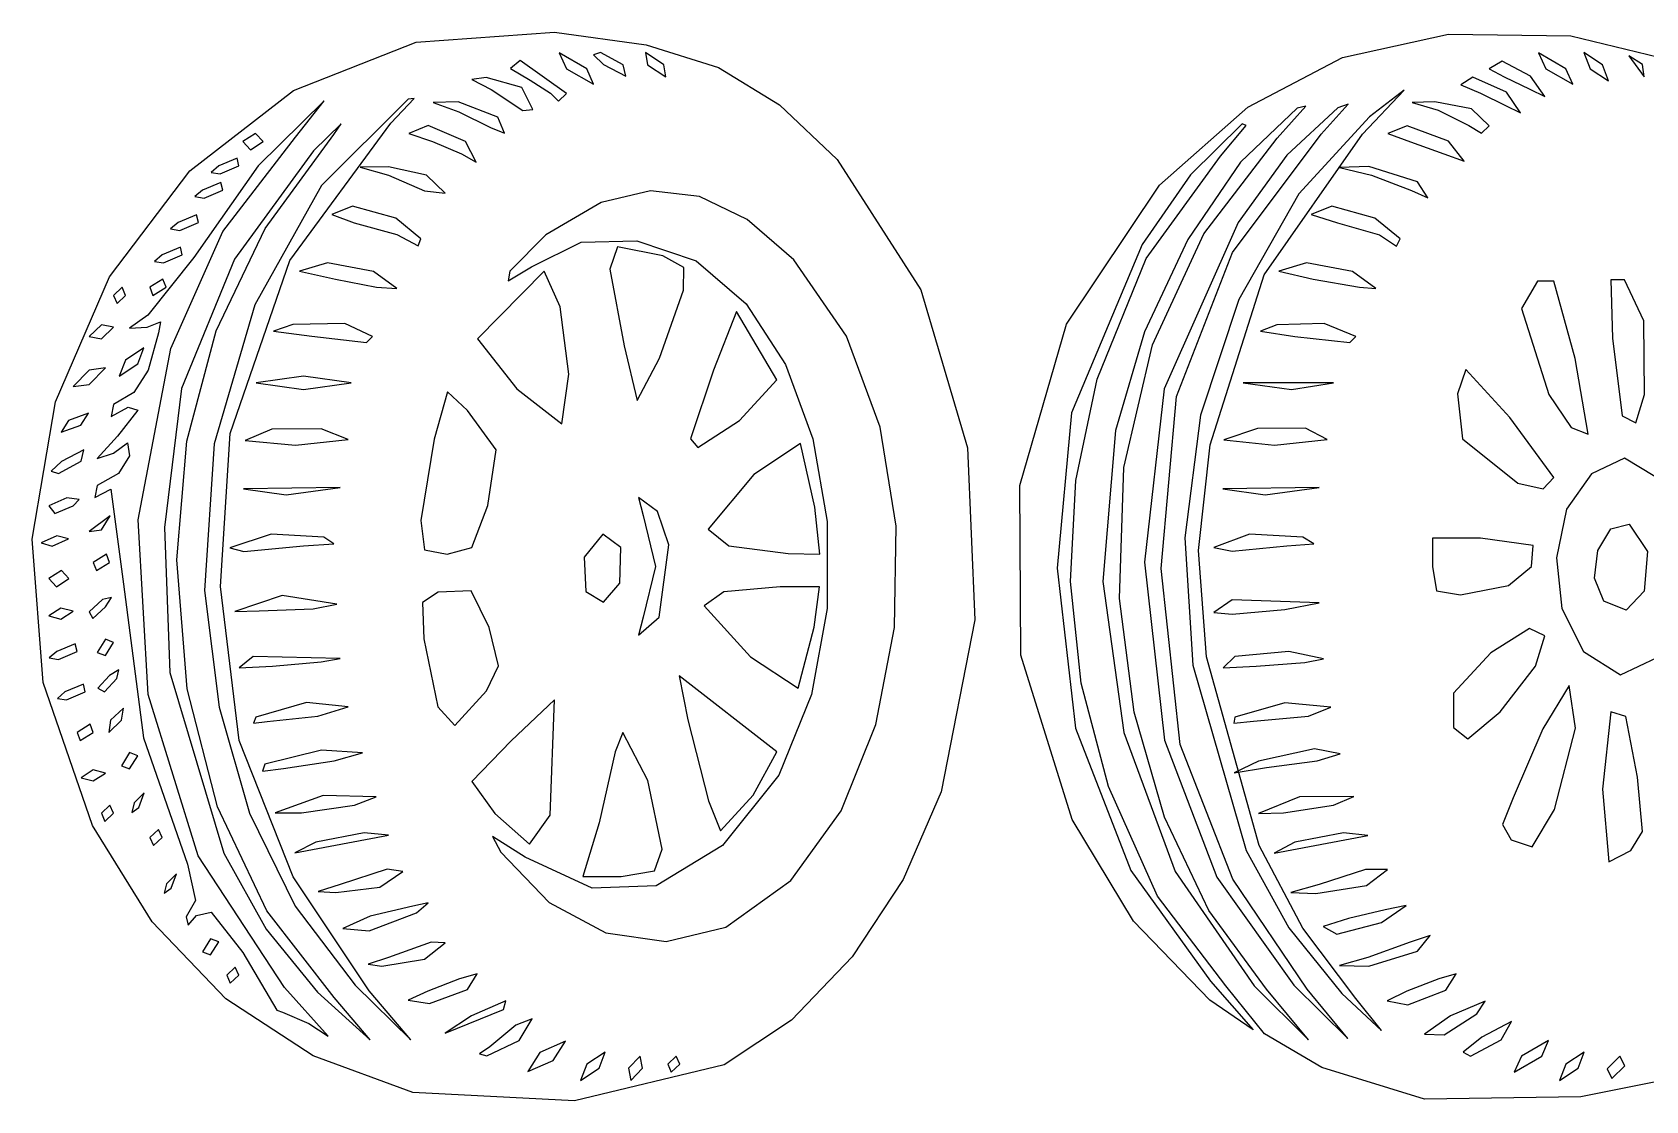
# Model space of a CAD drawing. Extents: x 1.4 to 78.7, y 1.5 to 53.2.
# Drawn here: x 16.61 to 33.5, y 5.02 to 16.2 of the extents above; entities that cross this region are included whole.
import ezdxf

# ---------------------------------------------------------------- set-up
doc = ezdxf.new("R2010")
doc.units = 0

msp = doc.modelspace()

# ---------------------------------------------------------------- linework, layer by layer
at = {"layer": 'Image'}
for p, q in [((19.348092, 15.590369), (20.632541, 16.096429)), ((20.632541, 16.096429), (22.078029, 16.199347)), ((22.078029, 16.199347), (23.037626, 16.069466)), ((23.037626, 16.069466), (23.795052, 15.829459)), ((30.322043, 15.936951), (31.430734, 16.178312)), ((31.430734, 16.178312), (32.711719, 16.160863)), ((32.711719, 16.160863), (34.090066, 15.829165)), ((21.720524, 15.90253), (21.61858, 15.821078)), ((22.205029, 15.559061), (21.720524, 15.90253)), ((22.416695, 15.817863), (22.128406, 15.985313)), ((22.128406, 15.985313), (22.205029, 15.817863)), ((22.559479, 15.987196), (22.486036, 15.962361)), ((22.486036, 15.962361), (22.591013, 15.862887)), ((22.797694, 15.860197), (22.559479, 15.987196)), ((23.221027, 15.860197), (23.03096, 15.987196)), ((23.03096, 15.987196), (23.051695, 15.860197)), ((29.332186, 15.417395), (30.322043, 15.936951)), ((31.993666, 15.895974), (31.857016, 15.817863)), ((32.292136, 15.740483), (31.993666, 15.895974)), ((32.661348, 15.817863), (32.373058, 15.985313)), ((32.373058, 15.985313), (32.449681, 15.817863)), ((33.044046, 15.858149), (32.849525, 15.987196)), ((32.849525, 15.987196), (32.915819, 15.817342)), ((33.463982, 15.86225), (33.318138, 15.952549)), ((33.318138, 15.952549), (33.481045, 15.733205)), ((21.363347, 15.726289), (21.213033, 15.704235)), ((21.213033, 15.704235), (21.415382, 15.601691)), ((21.73483, 15.619979), (21.363347, 15.726289)), ((21.61858, 15.821078), (21.824029, 15.698428)), ((22.205029, 15.817863), (22.48781, 15.655778)), ((22.48781, 15.655778), (22.416695, 15.817863)), ((22.416695, 15.817863), (22.416695, 15.817863)), ((22.591013, 15.862887), (22.825272, 15.739963)), ((22.797694, 15.860189), (22.797694, 15.860197)), ((22.825272, 15.739963), (22.797694, 15.860189)), ((23.051695, 15.860197), (23.241763, 15.733197)), ((23.22103, 15.860197), (23.221027, 15.860197)), ((23.241763, 15.733197), (23.22103, 15.860197)), ((23.795052, 15.829459), (24.433695, 15.441836)), ((31.687204, 15.728725), (31.560683, 15.64853)), ((32.038136, 15.57115), (31.687204, 15.728725)), ((31.857016, 15.817863), (32.015982, 15.733197)), ((32.015982, 15.733197), (32.282047, 15.604149)), ((32.44058, 15.526772), (32.292136, 15.740483)), ((32.292136, 15.740483), (32.292136, 15.740483)), ((32.449681, 15.817863), (32.732463, 15.655778)), ((32.732463, 15.655778), (32.661348, 15.817863)), ((32.661348, 15.817863), (32.661348, 15.817863)), ((32.915819, 15.817342), (33.106946, 15.691266)), ((33.106946, 15.691266), (33.044046, 15.858149)), ((33.044046, 15.858149), (33.044046, 15.858149)), ((33.481045, 15.733205), (33.463979, 15.86225)), ((33.463979, 15.86225), (33.463982, 15.86225)), ((18.264351, 14.749263), (19.348092, 15.590369)), ((21.415382, 15.601691), (21.748382, 15.379936)), ((21.73483, 15.619976), (21.73483, 15.619979)), ((21.85118, 15.391313), (21.73483, 15.619976)), ((21.824029, 15.698428), (22.035695, 15.56225)), ((22.035695, 15.56225), (22.120362, 15.479197)), ((22.120362, 15.479197), (22.205029, 15.559061)), ((22.205029, 15.559061), (22.205029, 15.559061)), ((30.531902, 15.133908), (30.968017, 15.592952)), ((30.968017, 15.592952), (30.606348, 15.315838)), ((31.560683, 15.64853), (31.766978, 15.563864)), ((31.766978, 15.563864), (32.028047, 15.434816)), ((32.18658, 15.357439), (32.038136, 15.57115)), ((32.038136, 15.57115), (32.038136, 15.57115)), ((32.282047, 15.604149), (32.44058, 15.526772)), ((19.668373, 15.480965), (18.977431, 14.803056)), ((19.369568, 15.102793), (19.668373, 15.480965)), ((20.548778, 15.499768), (19.63894, 14.59533)), ((20.366789, 15.2481), (20.611442, 15.50758)), ((20.611442, 15.50758), (20.548778, 15.499768)), ((21.070074, 15.472755), (20.80803, 15.466325)), ((20.80803, 15.466325), (21.07712, 15.366932)), ((21.485363, 15.309864), (21.070074, 15.472755)), ((21.07712, 15.366932), (21.408731, 15.204041)), ((21.748382, 15.379936), (21.85118, 15.391313)), ((24.433695, 15.441836), (25.036947, 14.869108)), ((28.4077, 14.60026), (29.332186, 15.417395)), ((29.850426, 15.404865), (29.255389, 14.841187)), ((29.6394, 15.090112), (29.939999, 15.425005)), ((30.273759, 15.407352), (29.74206, 14.912652)), ((29.939999, 15.425005), (29.850426, 15.404865)), ((30.100878, 15.134932), (30.381825, 15.447411)), ((30.381825, 15.447411), (30.273759, 15.407352)), ((31.291083, 15.471561), (31.052683, 15.463915)), ((31.052683, 15.463915), (31.323682, 15.385543)), ((31.673607, 15.397131), (31.291083, 15.471561)), ((31.323682, 15.385543), (31.646177, 15.223845)), ((31.857016, 15.222218), (31.673607, 15.397131)), ((32.028047, 15.434816), (32.18658, 15.357439)), ((19.310189, 13.812619), (20.366789, 15.2481)), ((19.847719, 15.24066), (19.557141, 14.957466)), ((19.768595, 15.129463), (19.847719, 15.24066)), ((20.754864, 15.2231), (20.554031, 15.140523)), ((21.147166, 15.055335), (20.754864, 15.2231)), ((21.408731, 15.204041), (21.553895, 15.143752)), ((21.553895, 15.143752), (21.485363, 15.309875)), ((21.485363, 15.309875), (21.485363, 15.309864)), ((29.274685, 15.239818), (28.731958, 14.706327)), ((29.045501, 14.904258), (29.315026, 15.223239)), ((29.315026, 15.223239), (29.274685, 15.239818)), ((30.606348, 15.315838), (29.865748, 14.507704)), ((30.99872, 15.219766), (30.798684, 15.140531)), ((31.432418, 15.059772), (30.99872, 15.219766)), ((31.646177, 15.223845), (31.776404, 15.142947)), ((31.776404, 15.142947), (31.857016, 15.222258)), ((31.857016, 15.222258), (31.857016, 15.222218)), ((18.60962, 14.11371), (19.369568, 15.102793)), ((18.950363, 15.140531), (18.818366, 15.055864)), ((18.818366, 15.055864), (18.898036, 14.971198)), ((18.898036, 14.971198), (19.030033, 15.055864)), ((19.030033, 15.055864), (18.950363, 15.140531)), ((19.030033, 15.055864), (19.030033, 15.055864)), ((19.051118, 14.147013), (19.768595, 15.129463)), ((20.554031, 15.140523), (20.80266, 15.055856)), ((20.80266, 15.055856), (21.106061, 14.926809)), ((21.25702, 14.841624), (21.147166, 15.055335)), ((21.147166, 15.055335), (21.147166, 15.055335)), ((28.873451, 14.09032), (29.6394, 15.090112)), ((29.172029, 13.896868), (30.100878, 15.134932)), ((29.503011, 13.661235), (30.531902, 15.133908)), ((30.798684, 15.140531), (31.036515, 15.053171)), ((31.036515, 15.053171), (31.385169, 14.927047)), ((31.595571, 14.850863), (31.432418, 15.059772)), ((31.432418, 15.059772), (31.432418, 15.059772)), ((18.757212, 14.882222), (18.564366, 14.801857)), ((19.557141, 14.957466), (18.73122, 13.826456)), ((18.776033, 14.801857), (18.757212, 14.882222)), ((21.106061, 14.926809), (21.25702, 14.841624)), ((25.036947, 14.869108), (25.910344, 13.506208)), ((28.268895, 13.833716), (29.045501, 14.904258)), ((29.74206, 14.912652), (29.230863, 14.2079)), ((31.385169, 14.927047), (31.595571, 14.850863)), ((17.420982, 13.641212), (18.264351, 14.749263)), ((18.977431, 14.803056), (18.305748, 13.844069)), ((18.564366, 14.801857), (18.48514, 14.734066)), ((18.48514, 14.734066), (18.580538, 14.718487)), ((18.580538, 14.718487), (18.776034, 14.801857)), ((18.776034, 14.801857), (18.776033, 14.801857)), ((20.342364, 14.791527), (20.046031, 14.78658)), ((20.046031, 14.78658), (20.342364, 14.702921)), ((20.740724, 14.705043), (20.342364, 14.791527)), ((20.342364, 14.702921), (20.71913, 14.541224)), ((20.93503, 14.517356), (20.740724, 14.705043)), ((28.731958, 14.706327), (28.226291, 13.97938)), ((29.255389, 14.841187), (28.706074, 14.031601)), ((30.598804, 14.793358), (30.290684, 14.784865)), ((30.290684, 14.784865), (30.627887, 14.705932)), ((31.106804, 14.635347), (30.598804, 14.793358)), ((30.627887, 14.705932), (31.046987, 14.545103)), ((18.395033, 14.547857), (18.315807, 14.480067)), ((18.587879, 14.628222), (18.395033, 14.547857)), ((18.411205, 14.464487), (18.606701, 14.547857)), ((18.6067, 14.547857), (18.587879, 14.628222)), ((18.606701, 14.547857), (18.6067, 14.547857)), ((19.63894, 14.59533), (18.943539, 13.348331)), ((20.71913, 14.541224), (20.93503, 14.517359)), ((23.082702, 14.541663), (22.566699, 14.418227)), ((23.594334, 14.481752), (23.082702, 14.541663)), ((27.436637, 13.146189), (28.4077, 14.60026)), ((31.046987, 14.545103), (31.217783, 14.466024)), ((31.217783, 14.466024), (31.106804, 14.635357)), ((31.106804, 14.635357), (31.106804, 14.635347)), ((18.315807, 14.480067), (18.411205, 14.464487)), ((19.965569, 14.378524), (19.749698, 14.293857)), ((20.417698, 14.253073), (19.965569, 14.378524)), ((20.93503, 14.517359), (20.93503, 14.517356)), ((22.566699, 14.418227), (21.987255, 14.079245)), ((24.09571, 14.240244), (23.594334, 14.481752)), ((29.865748, 14.507704), (29.236977, 13.405041)), ((30.210222, 14.378532), (29.994351, 14.293865)), ((30.66235, 14.253081), (30.210222, 14.378532)), ((18.141034, 14.209191), (18.061808, 14.1414)), ((18.333879, 14.289556), (18.141034, 14.209191)), ((18.157205, 14.125821), (18.352701, 14.209191)), ((18.3527, 14.209191), (18.333879, 14.289556)), ((18.352701, 14.209191), (18.3527, 14.209191)), ((19.749698, 14.293857), (19.982531, 14.20619)), ((19.982531, 14.20619), (20.427031, 14.082191)), ((20.68103, 14.037683), (20.417698, 14.253073)), ((24.580947, 13.818891), (24.09571, 14.240244)), ((29.230863, 14.2079), (28.45587, 12.468743)), ((29.994351, 14.293865), (30.269518, 14.206505)), ((30.269518, 14.206505), (30.709032, 14.079505)), ((30.925683, 14.037691), (30.66235, 14.253081)), ((18.061808, 14.1414), (18.157205, 14.125821)), ((18.065162, 12.892258), (18.60962, 14.11371)), ((18.538136, 13.077218), (19.051118, 14.147013)), ((20.427031, 14.082191), (20.650564, 13.966485)), ((20.650564, 13.966485), (20.68103, 14.037683)), ((20.68103, 14.037683), (20.68103, 14.037683)), ((21.987255, 14.079245), (21.610966, 13.698569)), ((22.356718, 14.00348), (22.939291, 14.017278)), ((22.939291, 14.017278), (23.559926, 13.807128)), ((28.706074, 14.031601), (28.253309, 13.066142)), ((28.33497, 12.931079), (28.873451, 14.09032)), ((30.709032, 14.079505), (30.890067, 13.962642)), ((30.890067, 13.962642), (30.925683, 14.037691)), ((30.925683, 14.037691), (30.925683, 14.037691)), ((18.305748, 13.844069), (17.824771, 13.238076)), ((17.971701, 13.870525), (17.892474, 13.802734)), ((18.164546, 13.95089), (17.971701, 13.870525)), ((17.987872, 13.787154), (18.183368, 13.870525)), ((18.183367, 13.870525), (18.164546, 13.95089)), ((18.183368, 13.870525), (18.183367, 13.870525)), ((21.836473, 13.746491), (22.356718, 14.00348)), ((22.73773, 13.953252), (22.658347, 13.722358)), ((23.212952, 13.860653), (22.73773, 13.953252)), ((23.432594, 13.739095), (23.212952, 13.860653)), ((28.226291, 13.97938), (27.488435, 12.219535)), ((28.588, 12.388868), (29.172029, 13.896868)), ((17.892474, 13.802734), (17.987872, 13.787154)), ((18.73122, 13.826456), (18.175677, 12.473516)), ((18.685265, 12.002862), (19.310189, 13.812619)), ((19.703381, 13.78585), (19.411032, 13.701183)), ((19.411032, 13.701183), (19.787035, 13.616517)), ((20.182984, 13.695606), (19.703381, 13.78585)), ((20.427031, 13.518259), (20.182984, 13.695606)), ((21.969199, 13.701191), (21.273696, 12.993223)), ((21.593188, 13.599834), (21.836473, 13.746491)), ((21.610966, 13.698569), (21.593188, 13.599834)), ((22.139192, 13.327287), (21.969199, 13.701191)), ((22.658347, 13.722358), (22.807625, 12.918026)), ((23.429541, 13.50082), (23.432594, 13.739095)), ((23.559926, 13.807128), (24.082406, 13.359348)), ((25.132115, 13.020486), (24.580947, 13.818891)), ((27.755582, 12.568795), (28.268895, 13.833716)), ((29.948033, 13.785866), (29.655685, 13.701199)), ((29.655685, 13.701199), (30.015518, 13.615236)), ((30.427637, 13.695622), (29.948033, 13.785866)), ((30.671684, 13.518275), (30.427637, 13.695622)), ((16.857655, 12.334314), (17.420982, 13.641212)), ((17.553364, 13.531858), (17.463701, 13.447192)), ((17.590701, 13.447192), (17.553364, 13.531858)), ((17.981694, 13.616525), (17.844701, 13.531858)), ((17.844701, 13.531858), (17.87704, 13.447192)), ((17.87704, 13.447192), (18.014034, 13.531858)), ((18.014034, 13.531858), (17.981694, 13.616525)), ((18.014034, 13.531858), (18.014034, 13.531858)), ((19.787035, 13.616517), (20.215364, 13.53185)), ((20.215364, 13.53185), (20.427031, 13.518251)), ((20.427031, 13.518251), (20.427031, 13.518259)), ((25.910344, 13.506208), (26.398266, 11.852849)), ((28.938866, 11.88362), (29.503011, 13.661235)), ((30.015518, 13.615236), (30.502351, 13.531866)), ((30.502351, 13.531866), (30.671684, 13.518267)), ((30.671684, 13.518267), (30.671684, 13.518275)), ((32.365015, 13.596877), (32.195682, 13.310471)), ((32.533972, 13.596083), (32.365015, 13.596877)), ((32.75728, 12.785742), (32.533972, 13.596083)), ((33.274506, 13.610524), (33.130613, 13.609529)), ((33.130613, 13.609529), (33.147022, 12.997903)), ((33.474889, 13.181371), (33.274506, 13.610524)), ((17.463701, 13.447192), (17.501038, 13.362525)), ((17.501038, 13.362525), (17.590701, 13.447192)), ((17.590701, 13.447192), (17.590701, 13.447192)), ((18.943539, 13.348331), (18.517903, 11.892187)), ((23.175666, 12.791026), (23.429541, 13.50082)), ((24.082406, 13.359348), (24.493696, 12.722957)), ((29.236977, 13.405041), (28.837754, 12.195228)), ((17.824771, 13.238076), (17.633034, 13.103922)), ((17.815206, 13.115378), (17.956417, 13.169854)), ((17.956417, 13.169854), (17.936276, 13.054857)), ((22.229219, 12.621267), (22.139192, 13.327287)), ((23.981297, 13.276811), (23.740564, 12.664026)), ((24.406359, 12.563257), (23.981297, 13.276811)), ((32.195682, 13.310471), (32.483033, 12.411412)), ((33.484254, 12.410034), (33.474889, 13.181371)), ((17.336701, 13.139135), (17.209701, 13.017448)), ((17.209701, 13.017448), (17.336701, 12.993239)), ((17.463701, 13.114926), (17.336701, 13.139135)), ((17.336701, 12.993239), (17.463701, 13.114923)), ((17.463701, 13.114923), (17.463701, 13.114926)), ((17.633034, 13.103922), (17.815206, 13.115378)), ((17.936276, 13.054857), (17.828188, 12.66401)), ((18.230002, 11.921036), (18.538136, 13.077218)), ((19.340913, 13.140717), (19.137774, 13.074081)), ((19.137774, 13.074081), (19.538032, 13.019768)), ((19.883727, 13.153882), (19.340913, 13.140717)), ((19.538032, 13.019768), (20.109531, 12.953424)), ((20.173031, 13.017131), (19.883727, 13.153882)), ((20.109531, 12.953424), (20.173031, 13.017131)), ((20.173031, 13.017131), (20.173031, 13.017131)), ((25.487044, 12.069431), (25.132115, 13.020486)), ((26.947085, 11.457924), (27.436637, 13.146189)), ((28.253309, 13.066142), (27.947921, 12.034845)), ((29.634518, 13.137902), (29.464951, 13.071655)), ((29.464951, 13.071655), (29.825018, 13.017975)), ((30.130205, 13.153283), (29.634518, 13.137902)), ((29.825018, 13.017975), (30.401515, 12.953001)), ((30.464044, 13.017353), (30.130205, 13.153283)), ((30.401515, 12.953001), (30.464044, 13.017353)), ((30.464044, 13.017353), (30.464044, 13.017353)), ((17.782299, 12.896455), (17.591171, 12.770378)), ((17.719399, 12.729571), (17.782299, 12.896455)), ((17.723143, 11.097371), (18.065162, 12.892258)), ((21.273696, 12.993223), (21.684448, 12.46959)), ((22.807625, 12.918026), (22.941786, 12.346526)), ((28.036084, 11.647765), (28.33497, 12.931079)), ((33.147022, 12.997903), (33.249151, 12.18507)), ((17.209701, 12.665553), (17.040368, 12.492523)), ((17.379035, 12.688889), (17.209701, 12.665553)), ((17.209701, 12.51586), (17.379035, 12.688889)), ((17.379035, 12.688889), (17.379035, 12.688889)), ((17.591171, 12.770378), (17.524879, 12.600526)), ((17.524879, 12.600526), (17.719399, 12.729571)), ((17.828188, 12.66401), (17.675151, 12.431177)), ((17.719399, 12.729571), (17.719399, 12.729571)), ((22.941786, 12.346526), (23.175666, 12.791026)), ((23.175666, 12.791026), (23.175666, 12.791026)), ((23.740564, 12.664026), (23.502404, 11.94436)), ((24.493696, 12.722957), (24.780757, 11.946971)), ((31.614655, 12.671069), (31.526366, 12.417802)), ((32.0745, 12.17087), (31.614655, 12.671069)), ((32.75728, 12.785737), (32.75728, 12.785742)), ((32.895067, 11.996049), (32.75728, 12.785737)), ((17.040368, 12.492523), (17.209701, 12.51586)), ((19.453365, 12.600526), (18.955177, 12.531735)), ((18.955177, 12.531735), (19.453365, 12.462943)), ((19.951553, 12.531735), (19.453365, 12.600526)), ((19.453365, 12.462943), (19.951553, 12.531735)), ((19.951553, 12.531735), (19.951553, 12.531735)), ((22.153624, 12.103684), (22.229219, 12.621267)), ((22.229219, 12.621267), (22.229219, 12.621267)), ((24.013184, 12.138736), (24.406359, 12.563257)), ((27.53163, 11.508846), (27.755582, 12.568795)), ((30.227661, 12.530446), (29.284496, 12.531769)), ((29.284496, 12.531769), (29.787977, 12.462977)), ((29.787977, 12.462977), (30.227661, 12.530472)), ((30.227661, 12.530472), (30.227661, 12.530446)), ((16.614035, 10.896667), (16.857655, 12.334314)), ((17.675151, 12.431177), (17.463701, 12.304177)), ((18.175677, 12.473516), (17.99633, 11.018309)), ((20.959244, 12.437961), (20.820137, 11.942191)), ((21.166578, 12.244077), (20.959244, 12.437961)), ((21.684448, 12.46959), (22.153624, 12.103684)), ((28.45587, 12.468743), (28.251618, 10.656895)), ((28.426011, 10.589285), (28.588, 12.388868)), ((31.526366, 12.417802), (31.580423, 11.947289)), ((32.483033, 12.411412), (32.715654, 12.063978)), ((33.393731, 12.112921), (33.484254, 12.410034)), ((33.484254, 12.410034), (33.484254, 12.410034)), ((17.201069, 12.214047), (16.991854, 12.136678)), ((17.122583, 12.089219), (17.201069, 12.214047)), ((17.463701, 12.304177), (17.437966, 12.17994)), ((17.437966, 12.17994), (17.616101, 12.278777)), ((17.717701, 12.246181), (17.506034, 11.973295)), ((17.616101, 12.278777), (17.717701, 12.246181)), ((21.467083, 11.829744), (21.166578, 12.244077)), ((27.488435, 12.219535), (27.336552, 10.594573)), ((28.837754, 12.195228), (28.675089, 10.909399)), ((32.534348, 11.542938), (32.0745, 12.17087)), ((33.249151, 12.18507), (33.393731, 12.112921)), ((16.991854, 12.136678), (16.91499, 12.01469)), ((16.91499, 12.01469), (17.122583, 12.089219)), ((17.122583, 12.089219), (17.122583, 12.089219)), ((18.584449, 10.400909), (18.685265, 12.002862)), ((19.121797, 12.045939), (18.84106, 11.930157)), ((19.637468, 12.051572), (19.121797, 12.045939)), ((19.918809, 11.937632), (19.637468, 12.051572)), ((23.57832, 11.856391), (24.013184, 12.138736)), ((24.013184, 12.138736), (24.013184, 12.138736)), ((25.652424, 11.031448), (25.487044, 12.069431)), ((27.947921, 12.034845), (27.815609, 10.454952)), ((29.435658, 12.053371), (29.082383, 11.936353)), ((29.937477, 12.059001), (29.435658, 12.053371)), ((30.163462, 11.938661), (29.937477, 12.059001)), ((32.715654, 12.063978), (32.895067, 11.996049)), ((17.152613, 11.831757), (16.918353, 11.708829)), ((17.125035, 11.711527), (17.152613, 11.831757)), ((17.506034, 11.973295), (17.294368, 11.738769)), ((17.463701, 11.796178), (17.610001, 11.903758)), ((17.610001, 11.903758), (17.633034, 11.766965)), ((18.127067, 10.679421), (18.230002, 11.921036)), ((18.517903, 11.892187), (18.417362, 10.360312)), ((18.84106, 11.930157), (19.368422, 11.88086)), ((19.368422, 11.88086), (19.918809, 11.937632)), ((19.918809, 11.937632), (19.918809, 11.937632)), ((20.820137, 11.942191), (20.68103, 11.092138)), ((21.381284, 11.248266), (21.467083, 11.829744)), ((23.502404, 11.94436), (23.57832, 11.856391)), ((24.653659, 11.897819), (24.164406, 11.571587)), ((24.802199, 11.231703), (24.653659, 11.897819)), ((24.780757, 11.946971), (24.930554, 11.080409)), ((26.398266, 11.852849), (26.476926, 10.053975)), ((28.815869, 10.77834), (28.938866, 11.88362)), ((29.082383, 11.936353), (29.613077, 11.880868)), ((29.613077, 11.880868), (30.163462, 11.938661)), ((30.163462, 11.938661), (30.163462, 11.938661)), ((31.580423, 11.947289), (32.157573, 11.481771)), ((16.918353, 11.708829), (16.813377, 11.609358)), ((16.886819, 11.584522), (17.125035, 11.711522)), ((17.125035, 11.711522), (17.125035, 11.711527)), ((17.294368, 11.738769), (17.463701, 11.796178)), ((17.633034, 11.766965), (17.516401, 11.584512)), ((33.274107, 11.742909), (32.928807, 11.579995)), ((33.590645, 11.551933), (33.274107, 11.742909)), ((16.813377, 11.609358), (16.886819, 11.584522)), ((17.516401, 11.584512), (17.294368, 11.457512)), ((24.164406, 11.571587), (23.686693, 11.000757)), ((27.476406, 10.453564), (27.53163, 11.508846)), ((27.988921, 10.275754), (28.036084, 11.647765)), ((32.157573, 11.481771), (32.422867, 11.424536)), ((32.422867, 11.424536), (32.534348, 11.542938)), ((32.534348, 11.542938), (32.534348, 11.542938)), ((32.928807, 11.579995), (32.667086, 11.208895)), ((16.976868, 11.329231), (16.786369, 11.245861)), ((17.104897, 11.31204), (16.976868, 11.329231)), ((17.040368, 11.245861), (17.104897, 11.31204)), ((17.294368, 11.457512), (17.268139, 11.333218)), ((17.268139, 11.333218), (17.435332, 11.420674)), ((17.435332, 11.420674), (17.570053, 10.425842)), ((19.834091, 11.436361), (18.825361, 11.421306)), ((18.825361, 11.421306), (19.269587, 11.359103)), ((19.269587, 11.359103), (19.834091, 11.436358)), ((19.834091, 11.436358), (19.834091, 11.436361)), ((23.156311, 11.18474), (22.957426, 11.330528)), ((22.957426, 11.330528), (23.00456, 11.142354)), ((26.959182, 9.681602), (26.947085, 11.457924)), ((30.078745, 11.436369), (29.070015, 11.421314)), ((29.070015, 11.421314), (29.514239, 11.359111)), ((29.514239, 11.359111), (30.078745, 11.436366)), ((30.078745, 11.436366), (30.078745, 11.436369)), ((16.786369, 11.245861), (16.851813, 11.1663)), ((16.851813, 11.1663), (17.040368, 11.245861)), ((17.040368, 11.245861), (17.040368, 11.245861)), ((21.213697, 10.810041), (21.381284, 11.248266)), ((21.381284, 11.248266), (21.381284, 11.248266)), ((23.00456, 11.142354), (23.136361, 10.610862)), ((23.274276, 10.837498), (23.156311, 11.18474)), ((24.853814, 10.737859), (24.802199, 11.231703)), ((32.667086, 11.208895), (32.562207, 10.701805)), ((17.429047, 11.139411), (17.209701, 10.976497)), ((17.209701, 10.976497), (17.338747, 10.993563)), ((17.338747, 10.993563), (17.429047, 11.139409)), ((17.429047, 11.139409), (17.429047, 11.139411)), ((17.827706, 9.271), (17.723143, 11.097371)), ((17.99633, 11.018309), (18.052496, 9.50032)), ((20.68103, 11.092138), (20.71863, 10.786286)), ((23.686693, 11.000757), (23.903584, 10.825642)), ((24.930554, 11.080409), (24.93005, 10.172287)), ((25.634945, 9.972255), (25.652424, 11.031448)), ((32.996251, 10.779377), (33.130008, 11.005086)), ((33.130008, 11.005086), (33.323914, 11.051583)), ((33.323914, 11.051583), (33.513567, 10.768643)), ((16.729789, 9.39637), (16.614035, 10.896667)), ((16.871152, 10.931764), (16.707579, 10.857764)), ((16.707579, 10.857764), (16.823705, 10.822536)), ((16.823705, 10.822536), (16.993155, 10.899305)), ((16.993155, 10.899305), (16.871152, 10.931764)), ((16.993155, 10.899305), (16.993155, 10.899305)), ((19.112321, 10.949588), (18.6801, 10.804299)), ((18.826293, 10.765701), (19.453365, 10.826738)), ((19.665032, 10.918366), (19.112321, 10.949588)), ((19.453365, 10.826738), (19.767726, 10.846744)), ((19.453365, 10.826738), (19.453365, 10.826738)), ((19.767726, 10.846744), (19.665032, 10.918366)), ((20.956197, 10.737978), (21.213697, 10.810041)), ((22.584869, 10.949526), (22.389214, 10.709538)), ((22.772862, 10.810338), (22.584869, 10.949526)), ((22.761246, 10.43483), (22.772862, 10.810338)), ((23.173893, 10.079368), (23.274276, 10.837498)), ((23.903584, 10.825642), (24.524254, 10.747887)), ((28.675089, 10.909399), (28.755992, 9.578687)), ((29.35079, 10.948992), (28.978353, 10.807474)), ((28.978353, 10.807474), (29.168852, 10.76917)), ((29.168852, 10.76917), (29.740352, 10.826746)), ((29.909685, 10.918374), (29.35079, 10.948992)), ((29.740352, 10.826746), (30.024513, 10.846107)), ((29.740352, 10.826746), (29.740352, 10.826746)), ((30.024513, 10.846107), (29.909685, 10.918374)), ((31.767351, 10.907203), (31.26435, 10.907203)), ((31.26435, 10.907203), (31.26435, 10.61087)), ((32.317959, 10.830175), (31.767351, 10.907203)), ((32.30231, 10.609743), (32.317959, 10.830175)), ((17.389028, 10.737862), (17.252035, 10.653195)), ((17.252035, 10.653195), (17.284374, 10.568529)), ((17.284374, 10.568529), (17.421368, 10.653195)), ((17.421368, 10.653195), (17.389028, 10.737862)), ((17.421368, 10.653195), (17.421368, 10.653195)), ((18.235469, 9.329823), (18.127067, 10.679421)), ((18.6801, 10.804299), (18.826293, 10.765701)), ((20.71863, 10.786286), (20.956197, 10.737978)), ((22.389214, 10.709538), (22.407725, 10.349705)), ((24.524254, 10.747887), (24.853814, 10.737859)), ((28.251618, 10.656895), (28.460077, 8.792984)), ((28.899962, 9.664496), (28.815869, 10.77834)), ((32.562207, 10.701805), (32.61926, 10.16938)), ((32.960167, 10.488576), (32.996251, 10.779377)), ((33.513567, 10.768643), (33.47824, 10.350626)), ((16.918365, 10.568529), (16.786369, 10.483862)), ((16.786369, 10.483862), (16.866039, 10.399196)), ((16.866039, 10.399196), (16.998035, 10.483862)), ((16.998035, 10.483862), (16.918365, 10.568529)), ((16.998035, 10.483862), (16.998035, 10.483862)), ((23.136361, 10.610862), (23.00456, 10.079368)), ((27.336552, 10.594573), (27.528887, 8.917539)), ((28.625153, 8.748206), (28.426011, 10.589285)), ((31.26435, 10.61087), (31.3064, 10.357159)), ((32.060041, 10.410671), (32.30231, 10.609743)), ((33.059281, 10.246804), (32.960167, 10.488576)), ((17.570053, 10.425842), (17.777111, 8.817066)), ((18.417362, 10.360312), (18.56976, 9.139625)), ((18.777338, 8.79052), (18.584449, 10.400909)), ((19.228632, 10.305643), (18.7337, 10.141227)), ((19.800198, 10.216644), (19.228632, 10.305643)), ((20.861347, 10.343167), (20.698407, 10.232023)), ((21.205131, 10.356366), (20.861347, 10.343167)), ((21.393944, 9.971968), (21.205131, 10.356366)), ((22.407725, 10.349705), (22.591108, 10.236464)), ((22.591108, 10.236464), (22.761247, 10.43483)), ((22.761247, 10.43483), (22.761246, 10.43483)), ((23.850596, 10.345438), (23.643209, 10.198917)), ((24.438433, 10.398137), (23.850596, 10.345438)), ((24.851506, 10.399196), (24.438433, 10.398137)), ((24.795245, 9.975069), (24.851506, 10.399196)), ((27.590241, 9.391045), (27.476406, 10.453564)), ((27.815609, 10.454952), (28.035096, 8.873576)), ((31.3064, 10.357159), (31.556698, 10.314537)), ((31.556698, 10.314537), (32.060041, 10.410671)), ((32.060041, 10.410671), (32.060041, 10.410671)), ((33.47824, 10.350626), (33.290193, 10.15508)), ((16.913369, 10.175813), (16.786369, 10.093803)), ((17.040368, 10.142537), (16.913369, 10.175813)), ((16.913369, 10.060529), (17.040368, 10.142537)), ((17.040368, 10.142537), (17.040368, 10.142537)), ((17.348677, 10.265076), (17.209701, 10.136137)), ((17.209701, 10.136137), (17.249448, 10.066878)), ((17.249448, 10.066878), (17.380643, 10.189466)), ((17.441789, 10.284421), (17.348677, 10.265076)), ((17.380643, 10.189466), (17.441789, 10.284421)), ((17.380643, 10.189466), (17.380643, 10.189466)), ((18.7337, 10.141227), (18.989007, 10.145566)), ((18.989007, 10.145566), (19.552503, 10.16877)), ((19.552503, 10.168776), (19.800198, 10.216644)), ((19.552503, 10.16877), (19.552503, 10.168776)), ((20.698407, 10.232023), (20.712056, 9.852183)), ((23.643209, 10.198917), (24.130042, 9.666925)), ((24.93005, 10.172287), (24.766207, 9.271624)), ((28.144966, 9.084732), (27.988921, 10.275754)), ((29.168852, 10.261171), (28.978353, 10.129623)), ((28.978353, 10.129623), (29.168852, 10.112239)), ((30.079018, 10.231701), (29.168852, 10.261171)), ((29.168852, 10.112239), (29.719185, 10.162108)), ((29.719185, 10.162111), (30.079018, 10.231701)), ((29.719185, 10.162108), (29.719185, 10.162111)), ((32.61926, 10.16938), (32.843336, 9.722273)), ((33.290193, 10.15508), (33.059281, 10.246804)), ((33.059281, 10.246804), (33.059281, 10.246804)), ((16.786369, 10.093803), (16.913369, 10.060529)), ((21.490672, 9.571373), (21.393944, 9.971968)), ((23.00456, 10.079368), (22.957426, 9.891196)), ((22.957426, 9.891196), (23.173893, 10.079368)), ((23.173893, 10.079368), (23.173893, 10.079368)), ((24.629196, 9.338965), (24.795245, 9.975167)), ((24.795245, 9.975167), (24.795245, 9.975069)), ((25.441299, 8.957574), (25.634945, 9.972255)), ((26.476926, 10.053975), (26.122534, 8.254533)), ((32.278743, 9.961423), (31.873698, 9.707187)), ((32.439178, 9.885892), (32.278743, 9.961423)), ((17.063881, 9.802228), (16.871035, 9.721863)), ((17.082702, 9.721863), (17.063881, 9.802228)), ((17.379035, 9.848863), (17.294368, 9.71187)), ((17.463701, 9.816523), (17.379035, 9.848863)), ((17.379035, 9.67953), (17.463701, 9.816523)), ((17.463701, 9.816523), (17.463701, 9.816523)), ((20.712056, 9.852183), (20.858466, 9.142347)), ((32.3413, 9.566981), (32.439178, 9.885892)), ((16.871035, 9.721863), (16.791809, 9.654073)), ((16.791809, 9.654073), (16.887207, 9.638493)), ((16.887207, 9.638493), (17.082703, 9.721863)), ((17.082703, 9.721863), (17.082702, 9.721863)), ((17.294368, 9.71187), (17.379035, 9.67953)), ((18.925152, 9.668753), (18.777651, 9.549916)), ((19.834365, 9.648936), (18.925152, 9.668753)), ((19.635305, 9.614064), (19.834365, 9.648936)), ((24.130042, 9.666925), (24.629196, 9.338965)), ((27.493068, 7.96336), (26.959182, 9.681602)), ((29.452644, 7.692746), (28.899962, 9.664496)), ((29.196943, 9.670473), (29.075818, 9.549371)), ((29.760456, 9.720135), (29.196943, 9.670473)), ((30.126264, 9.645153), (29.760456, 9.720135)), ((29.929034, 9.607611), (30.126264, 9.645153)), ((31.873698, 9.707187), (31.483613, 9.283887)), ((32.843336, 9.722273), (33.232702, 9.478219)), ((33.232702, 9.478219), (33.61422, 9.658371)), ((17.423306, 9.469472), (17.300718, 9.338277)), ((17.518261, 9.530617), (17.423306, 9.469472)), ((17.498914, 9.437505), (17.518261, 9.530617)), ((18.052496, 9.50032), (18.617893, 7.61067)), ((18.777651, 9.549916), (19.127971, 9.567008)), ((19.127971, 9.567008), (19.635305, 9.614075)), ((19.635305, 9.614075), (19.635305, 9.614064)), ((21.365308, 9.308283), (21.490672, 9.571373)), ((24.406359, 8.671574), (23.381138, 9.467863)), ((23.381138, 9.467863), (23.473915, 9.005431)), ((28.755992, 9.578687), (29.315112, 7.638721)), ((29.075818, 9.549371), (29.421119, 9.566325)), ((29.421119, 9.566325), (29.929034, 9.607606)), ((29.929034, 9.607606), (29.929034, 9.607611)), ((31.971411, 9.091076), (32.3413, 9.566981)), ((17.244585, 7.901521), (16.729789, 9.39637)), ((16.955702, 9.29853), (16.876476, 9.23074)), ((17.148547, 9.378895), (16.955702, 9.29853)), ((16.971873, 9.21516), (17.16737, 9.29853)), ((17.167368, 9.29853), (17.148547, 9.378895)), ((17.16737, 9.29853), (17.167368, 9.29853)), ((17.300718, 9.338277), (17.369976, 9.29853)), ((17.369976, 9.29853), (17.498914, 9.437505)), ((17.498914, 9.437505), (17.498914, 9.437505)), ((18.553527, 8.095939), (18.235469, 9.329823)), ((21.033804, 8.946082), (21.365308, 9.308283)), ((21.365308, 9.308283), (21.365308, 9.308283)), ((27.873465, 8.309387), (27.590241, 9.391045)), ((32.695511, 9.366398), (32.420604, 8.910511)), ((32.760627, 8.919669), (32.695511, 9.366398)), ((16.876476, 9.23074), (16.971873, 9.21516)), ((17.567793, 9.129197), (17.433084, 9.002197)), ((17.548368, 9.002197), (17.567793, 9.129197)), ((18.348429, 7.584084), (17.827706, 9.271)), ((18.56976, 9.139625), (18.887991, 8.031413)), ((19.483713, 9.187109), (18.951849, 9.035262)), ((19.919031, 9.14099), (19.483713, 9.187109)), ((19.601532, 9.043374), (19.919031, 9.14099)), ((20.858466, 9.142347), (21.033804, 8.946082)), ((22.078299, 9.213864), (21.624566, 8.786761)), ((22.031244, 8.007365), (22.078299, 9.213864)), ((24.766207, 9.271624), (24.425988, 8.427436)), ((29.719284, 9.184829), (29.196501, 9.03559)), ((30.199567, 9.13964), (29.719284, 9.184829)), ((29.967599, 9.044539), (30.199567, 9.13964)), ((31.483613, 9.283887), (31.485075, 8.924463)), ((17.219695, 8.959864), (17.082702, 8.875197)), ((17.252035, 8.875197), (17.219695, 8.959864)), ((17.433084, 9.002197), (17.413658, 8.875197)), ((17.413658, 8.875197), (17.548368, 9.002197)), ((17.548368, 9.002197), (17.548368, 9.002197)), ((18.951849, 9.035262), (18.927168, 8.97)), ((18.927168, 8.97), (19.072366, 8.989521)), ((19.072366, 8.989521), (19.601532, 9.043374)), ((19.601532, 9.043374), (19.601532, 9.043374)), ((23.473915, 9.005431), (23.690504, 8.159627)), ((25.078174, 8.053125), (25.441299, 8.957574)), ((28.461098, 7.986764), (28.144966, 9.084732)), ((29.196501, 9.03559), (29.187759, 8.970632)), ((29.187759, 8.970632), (29.391102, 8.991008)), ((29.391102, 8.991008), (29.967599, 9.044539)), ((29.967599, 9.044539), (29.967599, 9.044539)), ((31.634974, 8.80871), (31.971411, 9.091076)), ((31.971411, 9.091076), (31.971411, 9.091076)), ((33.132647, 9.090351), (33.043092, 8.281037)), ((33.286902, 9.039672), (33.132647, 9.090351)), ((33.408536, 8.405264), (33.286902, 9.039672)), ((17.082702, 8.875197), (17.115041, 8.790531)), ((17.115041, 8.790531), (17.252035, 8.875197)), ((17.252035, 8.875197), (17.252035, 8.875197)), ((17.777111, 8.817066), (18.237804, 7.496789)), ((19.343267, 7.363205), (18.777338, 8.79052)), ((21.624566, 8.786761), (21.212894, 8.35966)), ((22.791611, 8.875187), (22.713028, 8.671064)), ((23.055241, 8.372244), (22.791611, 8.875187)), ((27.528887, 8.917539), (28.108976, 7.428915)), ((28.035096, 8.873576), (28.574099, 7.419906)), ((28.460077, 8.792984), (29.008887, 7.361741)), ((31.485075, 8.924463), (31.634974, 8.80871)), ((32.420604, 8.910511), (32.108126, 8.189824)), ((32.541502, 8.067325), (32.760627, 8.919669)), ((17.633034, 8.663531), (17.548368, 8.526535)), ((17.717701, 8.631191), (17.633034, 8.663531)), ((17.633034, 8.494198), (17.717701, 8.631191)), ((17.717701, 8.631191), (17.717701, 8.631191)), ((19.640886, 8.687989), (19.04822, 8.541566)), ((20.068938, 8.661663), (19.640886, 8.687989)), ((19.772605, 8.577936), (20.068938, 8.661663)), ((22.713028, 8.671064), (22.544787, 7.930231)), ((24.157952, 8.219021), (24.406359, 8.671574)), ((29.176572, 7.338332), (28.625153, 8.748206)), ((30.029628, 8.702052), (29.444019, 8.574959)), ((30.298341, 8.650707), (30.029628, 8.702052)), ((30.05724, 8.577793), (30.298341, 8.650707)), ((17.252035, 8.482482), (17.125035, 8.400472)), ((17.379035, 8.449206), (17.252035, 8.482482)), ((17.252035, 8.367198), (17.379035, 8.449206)), ((17.379035, 8.449206), (17.379035, 8.449206)), ((17.548368, 8.526535), (17.633034, 8.494198)), ((19.04822, 8.541566), (19.024586, 8.467811)), ((19.024586, 8.467811), (19.241699, 8.496725)), ((19.241699, 8.496725), (19.772605, 8.577938)), ((19.772605, 8.577938), (19.772605, 8.577936)), ((29.444019, 8.574959), (29.190019, 8.451685)), ((29.190019, 8.451685), (29.528685, 8.507758)), ((29.528685, 8.507758), (30.05724, 8.577793)), ((30.05724, 8.577793), (30.05724, 8.577793)), ((17.125035, 8.400472), (17.252035, 8.367198)), ((21.212894, 8.35966), (21.455493, 8.024762)), ((23.204136, 7.654083), (23.055241, 8.372244)), ((24.425988, 8.427436), (23.837535, 7.690723)), ((28.387469, 7.161115), (27.873465, 8.309387)), ((33.043092, 8.281037), (33.110845, 7.52054)), ((33.463095, 7.837539), (33.408536, 8.405264)), ((17.426365, 8.113198), (17.336701, 8.028532)), ((17.463701, 8.028532), (17.426365, 8.113198)), ((17.680811, 8.138016), (17.655922, 8.037944)), ((17.786016, 8.242437), (17.680811, 8.138016)), ((17.728207, 8.090619), (17.786016, 8.242437)), ((17.786016, 8.242437), (17.786016, 8.242437)), ((19.656664, 8.214182), (19.157032, 8.032829)), ((19.43164, 8.034416), (19.986969, 8.113175)), ((20.213759, 8.200461), (19.656664, 8.214182)), ((19.986969, 8.113198), (20.213759, 8.200461)), ((19.986969, 8.113175), (19.986969, 8.113198)), ((23.690504, 8.159627), (23.816771, 7.845375)), ((23.816771, 7.845375), (24.157952, 8.219021)), ((24.157952, 8.219021), (24.157952, 8.219021)), ((26.122534, 8.254533), (25.726455, 7.335511)), ((29.875108, 8.202371), (29.445876, 8.025534)), ((29.706527, 8.031778), (30.228462, 8.113212)), ((30.443669, 8.205755), (29.875108, 8.202371)), ((30.228462, 8.113206), (30.443669, 8.205755)), ((30.228462, 8.113212), (30.228462, 8.113206)), ((32.108126, 8.189824), (31.997187, 7.911555)), ((17.336701, 8.028532), (17.374038, 7.943865)), ((17.374038, 7.943865), (17.463701, 8.028532)), ((17.463701, 8.028532), (17.463701, 8.028532)), ((17.655922, 8.037944), (17.728207, 8.090619)), ((19.069823, 7.00953), (18.553527, 8.095939)), ((18.887991, 8.031413), (19.36464, 7.055121)), ((19.157032, 8.032829), (19.43164, 8.034416)), ((21.455493, 8.024762), (21.815087, 7.705568)), ((21.815087, 7.705568), (22.031244, 8.007378)), ((22.031244, 8.007378), (22.031244, 8.007365)), ((24.552263, 7.324628), (25.078174, 8.053125)), ((28.136687, 6.899988), (27.493068, 7.96336)), ((28.926291, 7.011113), (28.461098, 7.986764)), ((29.445876, 8.025534), (29.706527, 8.031778)), ((32.308729, 7.679214), (32.541513, 8.067325)), ((32.541513, 8.067325), (32.541502, 8.067325)), ((17.869318, 6.892585), (17.244585, 7.901521)), ((17.934364, 7.859199), (17.844701, 7.774532)), ((17.844701, 7.774532), (17.882037, 7.689866)), ((17.882037, 7.689866), (17.971701, 7.774532)), ((17.971701, 7.774532), (17.934364, 7.859199)), ((17.971701, 7.774532), (17.971701, 7.774532)), ((19.362695, 7.614907), (20.342364, 7.799461)), ((20.088365, 7.823586), (19.579626, 7.725304)), ((20.342364, 7.799456), (20.088365, 7.823586)), ((20.342364, 7.799461), (20.342364, 7.799456)), ((21.770836, 7.570163), (21.428152, 7.785246)), ((21.428152, 7.785246), (21.516177, 7.62281)), ((22.544787, 7.930231), (22.375454, 7.367715)), ((29.609092, 7.612097), (30.587017, 7.795424)), ((30.333017, 7.823599), (29.82428, 7.725317)), ((30.587017, 7.795424), (30.333017, 7.823599)), ((30.587017, 7.795424), (30.587017, 7.795424)), ((31.997187, 7.911555), (32.088018, 7.749167)), ((33.340659, 7.638515), (33.463095, 7.837539)), ((18.617893, 7.61067), (19.061091, 6.817256)), ((19.579626, 7.725304), (19.362695, 7.614907)), ((21.516177, 7.62281), (22.023195, 7.095621)), ((23.124021, 7.42759), (23.204136, 7.654083)), ((23.837535, 7.690723), (23.14278, 7.26825)), ((23.204136, 7.654083), (23.204136, 7.654083)), ((29.315112, 7.638721), (29.762733, 6.831198)), ((29.908174, 6.82752), (29.452644, 7.692746)), ((29.82428, 7.725317), (29.609092, 7.612097)), ((32.088018, 7.749167), (32.308729, 7.679214)), ((33.110845, 7.52054), (33.340673, 7.638515)), ((33.340673, 7.638515), (33.340659, 7.638515)), ((18.237804, 7.496789), (18.321067, 7.114861)), ((19.254889, 6.207563), (18.348429, 7.584084)), ((20.328803, 7.445301), (19.834365, 7.282961)), ((20.491859, 7.418673), (20.328803, 7.445301)), ((22.470879, 7.244986), (21.770836, 7.570163)), ((28.108976, 7.428915), (28.942285, 6.271709)), ((30.562826, 7.440388), (30.079018, 7.282892)), ((30.795559, 7.440917), (30.562826, 7.440388)), ((30.574283, 7.274777), (30.795559, 7.440917)), ((18.019477, 7.29134), (17.994588, 7.191268)), ((18.124682, 7.39576), (18.019477, 7.29134)), ((18.066873, 7.243943), (18.124682, 7.39576)), ((18.124682, 7.39576), (18.124682, 7.39576)), ((20.138848, 6.171728), (19.343267, 7.363205)), ((19.834365, 7.282961), (19.606971, 7.209616)), ((20.251421, 7.256129), (20.491859, 7.418673)), ((22.375454, 7.367715), (22.776528, 7.367715)), ((23.14278, 7.26825), (22.470879, 7.244986)), ((22.776528, 7.367715), (23.124021, 7.42759)), ((23.870256, 6.837803), (24.552263, 7.324628)), ((25.726455, 7.335511), (25.194411, 6.52527)), ((28.574099, 7.419906), (29.400331, 6.223131)), ((29.008887, 7.361741), (29.813625, 6.230214)), ((29.952851, 6.187042), (29.176572, 7.338332)), ((30.079018, 7.282892), (29.782685, 7.199072)), ((30.045217, 7.19042), (30.574283, 7.274693)), ((30.574283, 7.274693), (30.574283, 7.274777)), ((17.994588, 7.191268), (18.066873, 7.243943)), ((18.321067, 7.114861), (18.2257, 6.946946)), ((19.606971, 7.209616), (19.792032, 7.198937)), ((19.792032, 7.198937), (20.251421, 7.256129)), ((20.251421, 7.256129), (20.251421, 7.256129)), ((20.756455, 7.091129), (20.596364, 7.056597)), ((20.634373, 6.986842), (20.756455, 7.091129)), ((22.023195, 7.095621), (22.614835, 6.778958)), ((29.103283, 6.221755), (28.387469, 7.161115)), ((29.782685, 7.199072), (30.045217, 7.19042)), ((18.2257, 6.946946), (18.244133, 6.859354)), ((18.244133, 6.859354), (18.333266, 6.957926)), ((18.333266, 6.957926), (18.484979, 6.993933)), ((18.484979, 6.993933), (18.818684, 6.571942)), ((19.772933, 6.102357), (19.069823, 7.00953)), ((19.36464, 7.055121), (19.992292, 6.230196)), ((20.150828, 6.95251), (19.863422, 6.821708)), ((20.140282, 6.797148), (20.634373, 6.986842)), ((20.596364, 7.056597), (20.150828, 6.95251)), ((20.634373, 6.986842), (20.634373, 6.986842)), ((29.529519, 6.187042), (28.926291, 7.011113)), ((30.385913, 6.927864), (30.121351, 6.843197)), ((30.769167, 7.019389), (30.385913, 6.927864)), ((30.729736, 6.886642), (30.988268, 7.062833)), ((30.988268, 7.062833), (30.769167, 7.019389)), ((18.641009, 6.086818), (17.869318, 6.892585)), ((19.061091, 6.817256), (19.596947, 6.15584)), ((19.863422, 6.821708), (20.140282, 6.797148)), ((22.614835, 6.778958), (23.245665, 6.687968)), ((23.245665, 6.687968), (23.870256, 6.837803)), ((23.870256, 6.837803), (23.870256, 6.837803)), ((28.936358, 6.072332), (28.136687, 6.899988)), ((29.762733, 6.831198), (30.316611, 6.144709)), ((30.462827, 6.089247), (29.908174, 6.82752)), ((30.121351, 6.843197), (30.265514, 6.762906)), ((30.265514, 6.762906), (30.729736, 6.886642)), ((30.729736, 6.886642), (30.729736, 6.886642)), ((18.4797, 6.71619), (18.395033, 6.579194)), ((18.564366, 6.68385), (18.4797, 6.71619)), ((18.4797, 6.546857), (18.564366, 6.68385)), ((18.564366, 6.68385), (18.564366, 6.68385)), ((20.786864, 6.681738), (20.342364, 6.520332)), ((20.717852, 6.502428), (20.93503, 6.672478)), ((20.93503, 6.672478), (20.786864, 6.681738)), ((31.030368, 6.681045), (30.587017, 6.520356)), ((30.598804, 6.428509), (31.106804, 6.586383)), ((31.240462, 6.748514), (31.030368, 6.681045)), ((31.106804, 6.58639), (31.240462, 6.748514)), ((31.106804, 6.586383), (31.106804, 6.58639)), ((18.395033, 6.579194), (18.4797, 6.546857)), ((18.738696, 6.419857), (18.649033, 6.33519)), ((18.776033, 6.33519), (18.738696, 6.419857)), ((18.818684, 6.571942), (19.174686, 5.96906)), ((20.342364, 6.520332), (20.129059, 6.448958)), ((20.129059, 6.448958), (20.273352, 6.428493)), ((20.273352, 6.428493), (20.717852, 6.502422)), ((20.717852, 6.502422), (20.717852, 6.502428)), ((25.194411, 6.52527), (24.559187, 5.865109)), ((30.587017, 6.520356), (30.290684, 6.43716)), ((30.290684, 6.43716), (30.598804, 6.428509)), ((18.649033, 6.33519), (18.68637, 6.250524)), ((18.68637, 6.250524), (18.776033, 6.33519)), ((18.776033, 6.33519), (18.776033, 6.33519)), ((21.085524, 6.297656), (20.751855, 6.165857)), ((21.269794, 6.349395), (21.085524, 6.297656)), ((21.167863, 6.186), (21.269794, 6.349395)), ((28.942285, 6.271709), (29.387382, 5.762633)), ((31.330178, 6.297675), (30.996507, 6.165876)), ((31.514253, 6.349388), (31.330178, 6.297675)), ((31.404446, 6.176745), (31.514253, 6.349388)), ((19.552432, 5.490239), (18.641009, 6.086818)), ((19.70928, 5.698378), (19.254889, 6.207566)), ((19.254889, 6.207566), (19.254889, 6.207563)), ((19.596947, 6.15584), (20.14842, 5.657858)), ((20.14842, 5.657858), (19.772933, 6.102357)), ((19.772933, 6.102357), (19.772933, 6.102357)), ((19.992292, 6.230196), (20.573406, 5.657858)), ((20.573406, 5.657858), (20.138848, 6.171728)), ((20.138848, 6.171728), (20.138848, 6.171728)), ((20.751855, 6.165857), (20.548435, 6.072136)), ((20.770666, 6.037103), (21.167863, 6.186)), ((21.167863, 6.186), (21.167863, 6.186)), ((29.505939, 5.722845), (29.103283, 6.221755)), ((29.400331, 6.223131), (29.96883, 5.657876)), ((29.96883, 5.657876), (29.529519, 6.187042)), ((29.529519, 6.187042), (29.529519, 6.187042)), ((29.813625, 6.230214), (30.378152, 5.673286)), ((29.952865, 6.187042), (29.952851, 6.187042)), ((30.378152, 5.673286), (29.952865, 6.187042)), ((30.316611, 6.144709), (30.730045, 5.754383)), ((30.730045, 5.754383), (30.462827, 6.089247)), ((30.462827, 6.089247), (30.462827, 6.089247)), ((30.996507, 6.165876), (30.790516, 6.06799)), ((31.005603, 6.023539), (31.404446, 6.176745)), ((31.404446, 6.176745), (31.404446, 6.176745)), ((19.174686, 5.96906), (19.230782, 5.947444)), ((19.230782, 5.947444), (19.508046, 5.829556)), ((20.548435, 6.072136), (20.770666, 6.037103)), ((20.935031, 5.728366), (21.543948, 5.974526)), ((21.57003, 6.067244), (21.210197, 5.907915)), ((21.543948, 5.974526), (21.57003, 6.067244)), ((21.543948, 5.974526), (21.543948, 5.974526)), ((29.387382, 5.762633), (28.936358, 6.072332)), ((30.790516, 6.06799), (31.005603, 6.023539)), ((31.38545, 5.711567), (31.730016, 5.930635)), ((31.814682, 6.063405), (31.454849, 5.907934)), ((31.730016, 5.930635), (31.814682, 6.063405)), ((31.730016, 5.930635), (31.730016, 5.930635)), ((19.508046, 5.829556), (19.70928, 5.698378)), ((21.210197, 5.907915), (20.935031, 5.728366)), ((21.674988, 5.810369), (21.400696, 5.586291)), ((21.844321, 5.877221), (21.674988, 5.810369)), ((21.708816, 5.650568), (21.844321, 5.877221)), ((24.559187, 5.865109), (23.853568, 5.396328)), ((31.454849, 5.907934), (31.179683, 5.718275)), ((32.090632, 5.850564), (31.780996, 5.686935)), ((31.984486, 5.658395), (32.090632, 5.850564)), ((21.400696, 5.586291), (21.293067, 5.511704)), ((21.37015, 5.491099), (21.708816, 5.650568)), ((21.708816, 5.650568), (21.708816, 5.650568)), ((22.192706, 5.646174), (21.925141, 5.524542)), ((22.065706, 5.443445), (22.192706, 5.646174)), ((30.107866, 5.370471), (29.505939, 5.722845)), ((31.179683, 5.718275), (31.38545, 5.711567)), ((31.780996, 5.686935), (31.584894, 5.528353)), ((31.662039, 5.488543), (31.984486, 5.658395)), ((31.984486, 5.658395), (31.984486, 5.658395)), ((32.478463, 5.650627), (32.195682, 5.488543)), ((32.407348, 5.488543), (32.478463, 5.650627)), ((20.596364, 5.108869), (19.552432, 5.490239)), ((21.293067, 5.511704), (21.37015, 5.491099)), ((21.925141, 5.524542), (21.800456, 5.326252)), ((21.800456, 5.326252), (22.065706, 5.443445)), ((22.065706, 5.443445), (22.065706, 5.443445)), ((22.417165, 5.404377), (22.350872, 5.234525)), ((22.608293, 5.530454), (22.417165, 5.404377)), ((22.545393, 5.36357), (22.608293, 5.530454)), ((22.973428, 5.488453), (22.851743, 5.361453)), ((22.997645, 5.361453), (22.973428, 5.488453)), ((23.353024, 5.488525), (23.263361, 5.403858)), ((23.263361, 5.403858), (23.300697, 5.319191)), ((23.300697, 5.319191), (23.39036, 5.403858)), ((23.39036, 5.403858), (23.353024, 5.488525)), ((23.39036, 5.403858), (23.39036, 5.403858)), ((31.584894, 5.528353), (31.662039, 5.488543)), ((32.195682, 5.488543), (32.119059, 5.321091)), ((32.119059, 5.321091), (32.407348, 5.488543)), ((32.407348, 5.488543), (32.407348, 5.488543)), ((32.661819, 5.404395), (32.595525, 5.234543)), ((32.852946, 5.530472), (32.661819, 5.404395)), ((32.790046, 5.363588), (32.852946, 5.530472)), ((33.226508, 5.486099), (33.093682, 5.354476)), ((33.276945, 5.388009), (33.226508, 5.486099)), ((23.853568, 5.396328), (22.28684, 5.021388)), ((22.350872, 5.234525), (22.545393, 5.36357)), ((22.545393, 5.36357), (22.545393, 5.36357)), ((22.851743, 5.361453), (22.87596, 5.234453)), ((22.87596, 5.234453), (22.997645, 5.361453)), ((22.997645, 5.361453), (22.997645, 5.361453)), ((31.179683, 5.039035), (30.107866, 5.370471)), ((32.595525, 5.234543), (32.790046, 5.363588)), ((32.790046, 5.363588), (32.790046, 5.363588)), ((33.706023, 5.241271), (32.817108, 5.062289)), ((33.093682, 5.354476), (33.142831, 5.253935)), ((33.142831, 5.253935), (33.276945, 5.388009)), ((33.276945, 5.388009), (33.276945, 5.388009)), ((22.28684, 5.021388), (20.596364, 5.108869)), ((20.596364, 5.108869), (20.596364, 5.108869)), ((32.817108, 5.062289), (31.179678, 5.039032)), ((31.179678, 5.039032), (31.179683, 5.039035))]:
    msp.add_line(p, q, dxfattribs=at)

doc.saveas('drawing.dxf')
